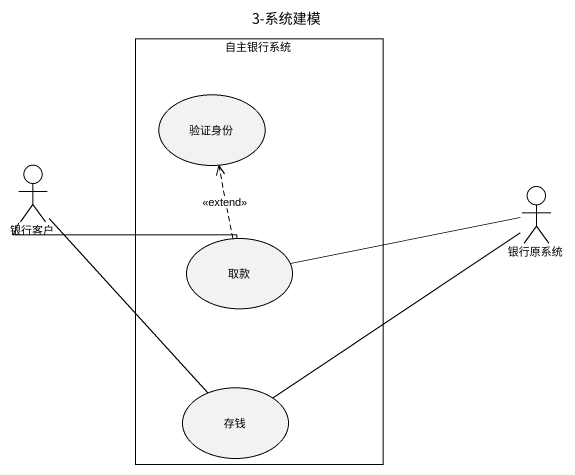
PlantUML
@startuml
title 3-系统建模
rectangle 自主银行系统 {
  usecase 验证身份
  usecase 取款
  usecase 存钱
}
actor 银行客户
actor 银行原系统
银行客户 -right- 取款
银行客户 -- 存钱
银行原系统 -left- 取款
银行原系统 -- 存钱
取款 .up.> 验证身份 : <<extend>>
@enduml
